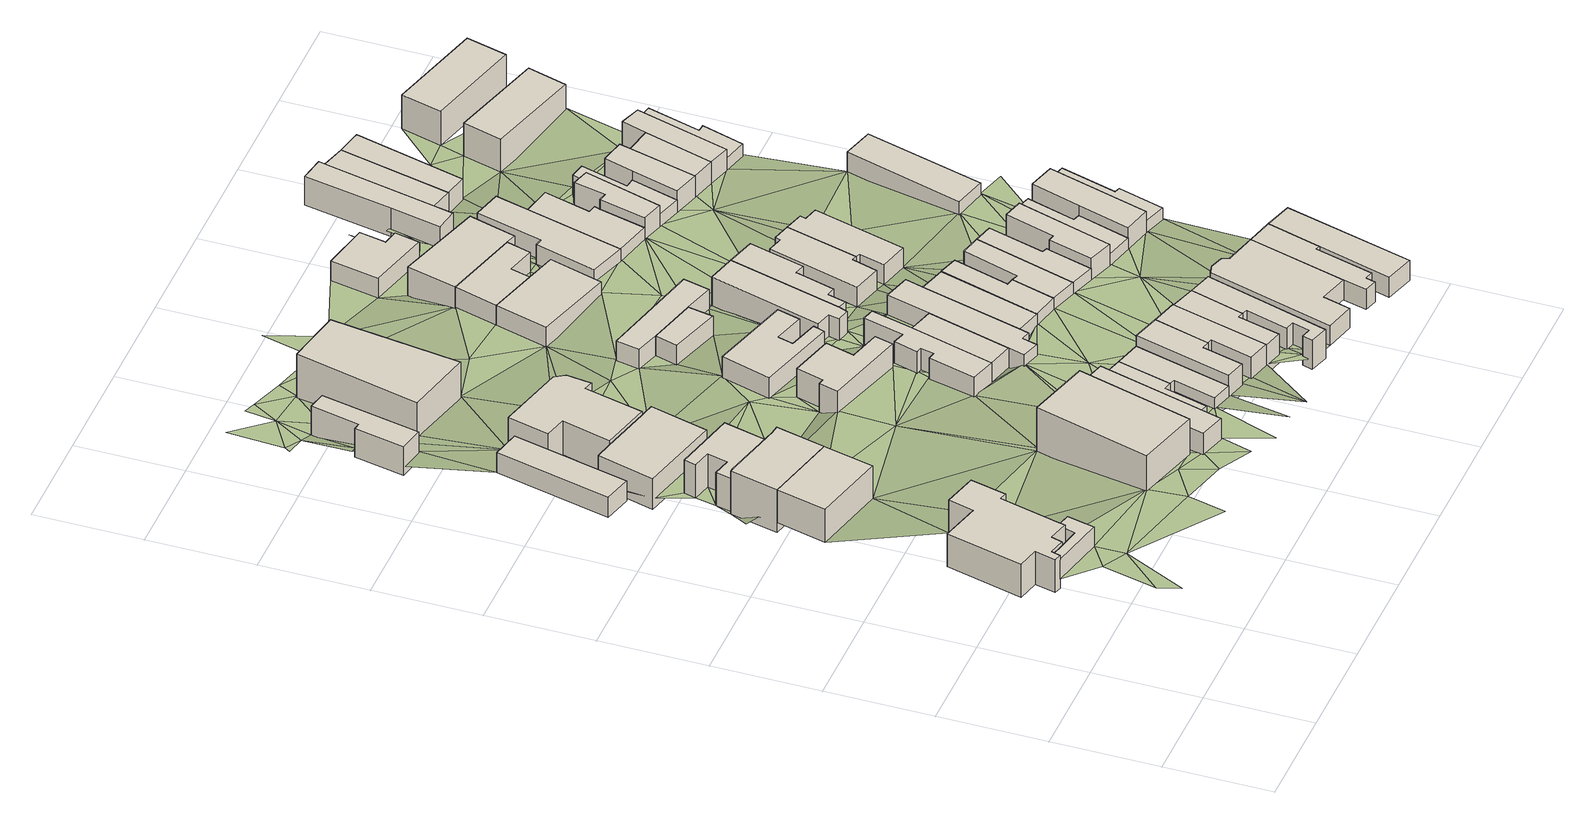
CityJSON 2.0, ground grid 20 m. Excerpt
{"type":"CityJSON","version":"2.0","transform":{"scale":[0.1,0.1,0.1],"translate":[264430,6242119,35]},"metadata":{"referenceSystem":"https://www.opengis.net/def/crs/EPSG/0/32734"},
"CityObjects":{
"building1":{"type":"Building","attributes":{"address":"Roodebloem Road Woodstock Cape Town","building":"retail","building:levels":"1","footprint":{"type":"Polygon"},"plus_code":"C2XVXQXP+XGW","ground_height":49.49,"building_height":4.1,"roof_height":53.59},"geometry":[{"type":"Solid","lod":"1","boundaries":[[[[0,1,2,3]],[[1,4,5,2]],[[4,6,7,5]],[[6,8,9,7]],[[8,10,11,9]],[[10,12,13,11]],[[12,14,15,13]],[[14,0,3,15]],[[3,2,5,7,9,11,13,15]],[[14,12,10,8,6,4,1,0]]]]}]},
"building2":{"type":"Building","attributes":{"address":"48 Balfour Street Woodstock 7925 Cape Town","building":"residential","building:levels":"2","beds":"12","footprint":{"type":"Polygon"},"plus_code":"C2XWX5XV+XVW","ground_height":47.47,"building_height":6.9,"roof_height":54.37},"geometry":[{"type":"Solid","lod":"1","boundaries":[[[[16,17,9,18,19,11]],[[17,20,7,21,18,9]],[[20,22,23,21,7]],[[22,24,2,25,23]],[[24,26,3,27,25,2]],[[26,28,29,27,3]],[[28,30,31,29]],[[30,32,33,31]],[[32,34,35,33]],[[34,36,37,35]],[[36,38,39,37]],[[38,40,41,39]],[[40,42,43,41]],[[42,44,45,43]],[[44,16,11,19,45]],[[19,18,21,23,25,27,29,31,33,35,37,39,41,43,45]],[[44,42,40,38,36,34,32,30,28,26,24,22,20,17,16]]]]}]},
"building3":{"type":"Building","attributes":{"address":"Roodebloem Road Woodstock Cape Town","building":"retail","building:levels":"2","footprint":{"type":"Polygon"},"plus_code":"C3X5XVX9+X3W","ground_height":45.38,"building_height":6.9,"roof_height":52.28},"geometry":[{"type":"Solid","lod":"1","boundaries":[[[[46,47,48,49]],[[47,50,51,48]],[[50,52,53,51]],[[52,46,49,53]],[[49,48,51,53]],[[52,50,47,46]]]]}]},
"building4":{"type":"Building","attributes":{"address":"74 Roodebloem Road Woodstock Cape Town","building":"restaurant","building:levels":"2","footprint":{"type":"Polygon"},"plus_code":"C3X8X3XJ+X9V","ground_height":45.38,"building_height":6.9,"roof_height":52.28},"geometry":[{"type":"Solid","lod":"1","boundaries":[[[[54,55,49,48]],[[55,56,57,49]],[[56,58,59,60,57]],[[58,61,62,63,60,59]],[[61,64,65,63,62]],[[64,54,48,65]],[[48,49,57,60,63,65]],[[64,61,58,56,55,54]]]]}]},
"building5":{"type":"Building","attributes":{"address":"Roodebloem Road Woodstock Cape Town","building":"office","building:levels":"2","footprint":{"type":"Polygon"},"plus_code":"C3XFXWX6+X9R","ground_height":43.3,"building_height":6.9,"roof_height":50.2},"geometry":[{"type":"Solid","lod":"1","boundaries":[[[[61,58,59,62]],[[58,66,67,59]],[[66,68,69,67]],[[68,70,71,69]],[[70,72,73,71]],[[72,74,75,73]],[[74,76,77,75]],[[76,61,62,77]],[[62,59,67,69,71,73,75,77]],[[76,74,72,70,68,66,58,61]]]]}]},
"building6":{"type":"Building","attributes":{"address":"59 Chamberlain Street Woodstock Cape Town","building":"house","building:levels":"1","footprint":{"type":"Polygon"},"plus_code":"C3X2X3XM+X2X","ground_height":41.25,"building_height":4.1,"roof_height":45.35},"geometry":[{"type":"Solid","lod":"1","boundaries":[[[[78,79,80,81]],[[79,82,83,80]],[[82,84,85,83]],[[84,78,81,85]],[[81,80,83,85]],[[84,82,79,78]]]]}]},
"building7":{"type":"Building","attributes":{"address":"70 Roodebloem Road Woodstock Cape Town","building":"restaurant","building:levels":"1","footprint":{"type":"Polygon"},"plus_code":"C3XCXXXJ+XJR","ground_height":43.3,"building_height":4.1,"roof_height":47.4},"geometry":[{"type":"Solid","lod":"1","boundaries":[[[[86,87,88,89]],[[87,90,91,88]],[[90,92,93,91]],[[92,94,95,93]],[[94,96,97,95]],[[96,86,89,97]],[[89,88,91,93,95,97]],[[96,94,92,90,87,86]]]]}]},
"building8":{"type":"Building","attributes":{"address":"105A Roodebloem Road Cape Town","building":"yes","building:levels":"2","footprint":{"type":"Polygon"},"plus_code":"C4XJX8X3+XWW","ground_height":49.05,"building_height":6.9,"roof_height":55.95},"geometry":[{"type":"Solid","lod":"1","boundaries":[[[[98,99,100,101]],[[99,102,103,100]],[[102,104,105,103]],[[104,98,101,105]],[[101,100,103,105]],[[104,102,99,98]]]]}]},
"building9":{"type":"Building","attributes":{"address":"66-68 Roodebloem Road Woodstock 7925 Cape Town","building":"retail","building:levels":"2","footprint":{"type":"Polygon"},"plus_code":"C3XJX5X3+X9R","ground_height":41.25,"building_height":6.9,"roof_height":48.15},"geometry":[{"type":"Solid","lod":"1","boundaries":[[[[87,86,89,106,107,88]],[[86,108,109,106,89]],[[108,110,111,109]],[[110,112,113,111]],[[112,114,115,113]],[[114,116,117,115]],[[116,118,119,117]],[[118,120,121,119]],[[120,87,88,107,121]],[[107,106,109,111,113,115,117,119,121]],[[120,118,116,114,112,110,108,86,87]]]]}]},
"building10":{"type":"Building","attributes":{"address":"66 Chamberlain Street Woodstock 7925 Cape Town","building":"house","building:levels":"1","footprint":{"type":"Polygon"},"plus_code":"C3X3XXX7+X4X","ground_height":39.33,"building_height":4.1,"roof_height":43.43},"geometry":[{"type":"Solid","lod":"1","boundaries":[[[[122,123,124,125,126,127]],[[123,128,129,125,124]],[[128,130,131,129]],[[130,132,133,131]],[[132,134,135,133]],[[134,122,127,126,135]],[[126,125,129,131,133,135]],[[134,132,130,128,123,122]]]]}]},
"building11":{"type":"Building","attributes":{"address":"54 Balfour Street Woodstock Cape Town","building":"house","building:levels":"1","footprint":{"type":"Polygon"},"plus_code":"C5X4X3XC+X4V","ground_height":49.05,"building_height":4.1,"roof_height":53.15},"geometry":[{"type":"Solid","lod":"1","boundaries":[[[[136,137,138,139,140,141]],[[137,142,143,139,138]],[[142,144,145,143]],[[144,146,147,145]],[[146,136,141,140,147]],[[140,139,143,145,147]],[[146,144,142,137,136]]]]}]},
"building12":{"type":"Building","attributes":{"address":"56 Balfour Street Woodstock Cape Town","building":"house","building:levels":"1","footprint":{"type":"Polygon"},"plus_code":"C5XCX5XG+XRR","ground_height":46.73,"building_height":4.1,"roof_height":50.83},"geometry":[{"type":"Solid","lod":"1","boundaries":[[[[137,136,141,138]],[[136,148,149,141]],[[148,150,151,149]],[[150,152,153,151]],[[152,154,155,153]],[[154,137,138,155]],[[138,141,149,151,153,155]],[[154,152,150,148,136,137]]]]}]},
"building13":{"type":"Building","attributes":{"address":"58 Balfour Street Woodstock Cape Town","building":"house","building:levels":"1","footprint":{"type":"Polygon"},"plus_code":"C5XMX7XW+XCR","ground_height":46.73,"building_height":4.1,"roof_height":50.83},"geometry":[{"type":"Solid","lod":"1","boundaries":[[[[154,152,153,155]],[[152,156,157,153]],[[156,158,159,157]],[[158,160,161,159]],[[160,162,163,161]],[[162,154,155,163]],[[155,153,157,159,161,163]],[[162,160,158,156,152,154]]]]}]},
"building14":{"type":"Building","attributes":{"address":"Roodebloem Mansions 58 Roodebloem Road Woodstock Cape Town","building":"apartments","building:levels":"2","footprint":{"type":"Polygon"},"plus_code":"C3XQXVXQ+XWV","ground_height":39.33,"building_height":6.9,"roof_height":46.23},"geometry":[{"type":"Solid","lod":"1","boundaries":[[[[164,165,166,167]],[[165,168,169,166]],[[168,170,171,169]],[[170,164,167,171]],[[167,166,169,171]],[[170,168,165,164]]]]}]},
"building15":{"type":"Building","attributes":{"address":"101 Roodebloem Road Woodstock Cape Town","building":"house","building:use":"office","building:levels":"1","footprint":{"type":"Polygon"},"plus_code":"C4XRX7XG+X2V","ground_height":44.88,"building_height":4.1,"roof_height":48.98},"geometry":[{"type":"Solid","lod":"1","boundaries":[[[[172,173,174,175]],[[173,176,177,174]],[[176,178,179,177]],[[178,180,181,179]],[[180,182,183,181]],[[182,184,185,183]],[[184,186,187,185]],[[186,172,175,187]],[[175,174,177,179,181,183,185,187]],[[186,184,182,180,178,176,173,172]]]]}]},
"building16":{"type":"Building","attributes":{"address":"60 Balfour Street Woodstock Cape Town","building":"house","building:levels":"1","footprint":{"type":"Polygon"},"plus_code":"C5XWX4XJ+X8W","ground_height":48.94,"building_height":4.1,"roof_height":53.04},"geometry":[{"type":"Solid","lod":"1","boundaries":[[[[162,160,161,188,189,163]],[[160,190,191,188,161]],[[190,192,193,191]],[[192,194,195,193]],[[194,196,197,195]],[[196,162,163,189,197]],[[189,188,191,193,195,197]],[[196,194,192,190,160,162]]]]}]},
"building17":{"type":"Building","attributes":{"address":"35 Balfour Street Woodstock 7925 Cape Town","building":"house","building:levels":"1","footprint":{"type":"Polygon"},"plus_code":"C5XCXHX6+XQR","ground_height":44.54,"building_height":4.1,"roof_height":48.64},"geometry":[{"type":"Solid","lod":"1","boundaries":[[[[198,199,200,201]],[[199,202,203,200]],[[202,204,205,203]],[[204,206,207,205]],[[206,208,209,207]],[[208,210,211,209]],[[210,212,213,211]],[[212,214,215,213]],[[214,216,217,215]],[[216,218,219,217]],[[218,198,201,219]],[[201,200,203,205,207,209,211,213,215,217,219]],[[218,216,214,212,210,208,206,204,202,199,198]]]]}]},
"building18":{"type":"Building","attributes":{"address":"97 Roodebloem Road 7925 Cape Town","building":"yes","building:levels":"1","footprint":{"type":"Polygon"},"plus_code":"C5X3XWXF+X8V","ground_height":42.97,"building_height":4.1,"roof_height":47.07},"geometry":[{"type":"Solid","lod":"1","boundaries":[[[[220,221,222,223]],[[221,224,225,222]],[[224,226,227,225]],[[226,228,229,227]],[[228,230,231,229]],[[230,232,233,231]],[[232,234,235,233]],[[234,220,223,235]],[[223,222,225,227,229,231,233,235]],[[234,232,230,228,226,224,221,220]]]]}]},
"building19":{"type":"Building","attributes":{"address":"62 Balfour Street Woodstock Cape Town","building":"house","building:levels":"1","footprint":{"type":"Polygon"},"plus_code":"C6X5X8XR+XPV","ground_height":48.94,"building_height":4.1,"roof_height":53.04},"geometry":[{"type":"Solid","lod":"1","boundaries":[[[[196,194,195,197]],[[194,236,237,195]],[[236,238,239,237]],[[238,240,241,242,239]],[[240,243,244,245,242,241]],[[243,196,197,245,244]],[[197,195,237,239,242,245]],[[243,240,238,236,194,196]]]]}]},
"building20":{"type":"Building","attributes":{"address":"37 Balfour Street Woodstock 7925 Cape Town","building":"house","building:levels":"1","footprint":{"type":"Polygon"},"plus_code":"C5XHXRXQ+X7V","ground_height":44.54,"building_height":4.1,"roof_height":48.64},"geometry":[{"type":"Solid","lod":"1","boundaries":[[[[246,247,248,201]],[[247,249,250,248]],[[249,251,200,250]],[[251,246,201,200]],[[201,248,250,200]],[[251,249,247,246]]]]}]},
"building21":{"type":"Building","attributes":{"address":"64 Balfour Street Woodstock Cape Town","building":"house","building:levels":"1","footprint":{"type":"Polygon"},"plus_code":"C6XCX3X8+XVX","ground_height":48.74,"building_height":4.1,"roof_height":52.84},"geometry":[{"type":"Solid","lod":"1","boundaries":[[[[243,240,241,244]],[[240,252,253,241]],[[252,254,255,253]],[[254,256,257,255]],[[256,258,259,257]],[[258,243,244,259]],[[244,241,253,255,257,259]],[[258,256,254,252,240,243]]]]}]},
"building22":{"type":"Building","attributes":{"building":"yes","building:levels":"1","footprint":{"type":"Polygon"},"plus_code":"C5X5XGX6+XWV","ground_height":40.83,"building_height":4.1,"roof_height":44.93},"geometry":[{"type":"Solid","lod":"1","boundaries":[[[[260,261,262,263]],[[261,264,265,262]],[[264,266,267,265]],[[266,260,263,267]],[[263,262,265,267]],[[266,264,261,260]]]]}]},
"building23":{"type":"Building","attributes":{"address":"66 Palmerston Road Woodstock Cape Town","building":"house","building:levels":"1","footprint":{"type":"Polygon"},"plus_code":"C6XGXRXV+XCX","ground_height":48.74,"building_height":4.1,"roof_height":52.84},"geometry":[{"type":"Solid","lod":"1","boundaries":[[[[258,256,257,259]],[[256,268,269,257]],[[268,270,271,269]],[[270,272,273,271]],[[272,274,275,273]],[[274,276,277,275]],[[276,278,279,277]],[[278,280,281,279]],[[280,282,283,281]],[[282,258,259,283]],[[259,257,269,271,273,275,277,279,281,283]],[[282,280,278,276,274,272,270,268,256,258]]]]}]},
"building24":{"type":"Building","attributes":{"address":"41 Balfour Street Woodstock 7925 Cape Town","building":"house","building:levels":"1","footprint":{"type":"Polygon"},"plus_code":"C5XRXWX3+X3W","ground_height":44.54,"building_height":4.1,"roof_height":48.64},"geometry":[{"type":"Solid","lod":"1","boundaries":[[[[249,247,248,250]],[[247,284,285,248]],[[284,286,287,285]],[[286,288,289,287]],[[288,290,291,289]],[[290,292,293,291]],[[292,294,295,293]],[[294,296,297,295]],[[296,298,299,297]],[[298,249,250,299]],[[250,248,285,287,289,291,293,295,297,299]],[[298,296,294,292,290,288,286,284,247,249]]]]}]},
"building25":{"type":"Building","attributes":{"building":"retail","building:levels":"1","footprint":{"type":"Polygon"},"plus_code":"C5X7X7XW+XWW","ground_height":40.83,"building_height":4.1,"roof_height":44.93},"geometry":[{"type":"Solid","lod":"1","boundaries":[[[[261,260,263,262]],[[260,300,301,263]],[[300,302,303,301]],[[302,304,305,303]],[[304,306,307,305]],[[306,261,262,307]],[[262,263,301,303,305,307]],[[306,304,302,300,260,261]]]]}]},
"building26":{"type":"Building","attributes":{"address":"43 Balfour Street Woodstock 7925 Cape Town","building":"house","building:levels":"1","footprint":{"type":"Polygon"},"plus_code":"C6X4XGXR+XHR","ground_height":44.54,"building_height":4.1,"roof_height":48.64},"geometry":[{"type":"Solid","lod":"1","boundaries":[[[[292,308,309,293]],[[308,310,311,309]],[[310,294,295,311]],[[294,292,293,295]],[[293,309,311,295]],[[294,310,308,292]]]]}]},
"building27":{"type":"Building","attributes":{"address":"Chamberlain Street Woodstock 7925 Cape Town","building":"semidetached_house","building:levels":"1","footprint":{"type":"Polygon"},"plus_code":"C5XQX6X4+XHW","ground_height":42.68,"building_height":4.1,"roof_height":46.78},"geometry":[{"type":"Solid","lod":"1","boundaries":[[[[312,313,314,315]],[[313,316,317,314]],[[316,318,319,317]],[[318,320,321,319]],[[320,322,323,321]],[[322,324,325,323]],[[324,312,315,325]],[[315,314,317,319,321,323,325]],[[324,322,320,318,316,313,312]]]]}]},
"building28":{"type":"Building","attributes":{"address":"68 Balfour Street Cape Town","building":"house","building:levels":"1","footprint":{"type":"Polygon"},"plus_code":"C7X2X7XM+X3W","ground_height":48.74,"building_height":4.1,"roof_height":52.84},"geometry":[{"type":"Solid","lod":"1","boundaries":[[[[326,327,328,329]],[[327,330,331,328]],[[330,332,333,331]],[[332,334,335,333]],[[334,336,337,335]],[[336,338,339,337]],[[338,340,341,339]],[[340,342,343,341]],[[342,326,329,343]],[[329,328,331,333,335,337,339,341,343]],[[342,340,338,336,334,332,330,327,326]]]]}]},
"building29":{"type":"Building","attributes":{"address":"45 Balfour Street Woodstock 7925 Cape Town","building":"house","building:levels":"1","footprint":{"type":"Polygon"},"plus_code":"C6X9XRX9+XXV","ground_height":44.58,"building_height":4.1,"roof_height":48.68},"geometry":[{"type":"Solid","lod":"1","boundaries":[[[[344,345,346,347,348,309]],[[345,349,350,347,346]],[[349,351,352,350]],[[351,353,354,352]],[[353,355,356,354]],[[355,344,309,348,356]],[[348,347,350,352,354,356]],[[355,353,351,349,345,344]]]]}]},
"building30":{"type":"Building","attributes":{"address":"Roodebloem Road Woodstock Cape Town","building":"house","building:use":"office","building:levels":"1","footprint":{"type":"Polygon"},"plus_code":"C5X8XGX8+XQX","ground_height":38.92,"building_height":4.1,"roof_height":43.02},"geometry":[{"type":"Solid","lod":"1","boundaries":[[[[357,358,359,360]],[[358,361,362,359]],[[361,363,364,362]],[[363,365,366,364]],[[365,357,360,366]],[[360,359,362,364,366]],[[365,363,361,358,357]]]]}]},
"building31":{"type":"Building","attributes":{"address":"Chamberlain Street Woodstock 7925 Cape Town","building":"semidetached_house","building:levels":"1","footprint":{"type":"Polygon"},"plus_code":"C6X3XXX9+XJR","ground_height":42.68,"building_height":4.1,"roof_height":46.78},"geometry":[{"type":"Solid","lod":"1","boundaries":[[[[312,324,325,315]],[[324,367,368,325]],[[367,369,370,368]],[[369,371,372,370]],[[371,373,374,372]],[[373,375,376,374]],[[375,377,378,376]],[[377,312,315,378]],[[315,325,368,370,372,374,376,378]],[[377,375,373,371,369,367,324,312]]]]}]},
"building32":{"type":"Building","attributes":{"address":"47 Balfour Street Woodstock 7925 Cape Town","building":"house","building:levels":"1","footprint":{"type":"Polygon"},"plus_code":"C6XPXCX8+XCR","ground_height":44.58,"building_height":4.1,"roof_height":48.68},"geometry":[{"type":"Solid","lod":"1","boundaries":[[[[345,379,380,347]],[[379,381,382,380]],[[381,383,384,382]],[[383,385,386,384]],[[385,349,350,386]],[[349,345,347,350]],[[347,380,382,384,386,350]],[[349,385,383,381,379,345]]]]}]},
"building33":{"type":"Building","attributes":{"address":"70 Balfour Street Woodstock Cape Town","building":"house","building:levels":"1","footprint":{"type":"Polygon"},"plus_code":"C7X8XHXJ+X9X","ground_height":48.74,"building_height":4.1,"roof_height":52.84},"geometry":[{"type":"Solid","lod":"1","boundaries":[[[[387,388,343,329]],[[388,389,390,343]],[[389,391,392,390]],[[391,393,394,392]],[[393,395,396,394]],[[395,397,398,396]],[[397,399,400,398]],[[399,401,402,400]],[[401,387,329,402]],[[329,343,390,392,394,396,398,400,402]],[[401,399,397,395,393,391,389,388,387]]]]}]},
"building34":{"type":"Building","attributes":{"address":"Roodebloem Road Woodstock Cape Town","building":"house","building:use":"commercial","building:levels":"1","footprint":{"type":"Polygon"},"plus_code":"C5XFX3X5+XWR","ground_height":38.92,"building_height":4.1,"roof_height":43.02},"geometry":[{"type":"Solid","lod":"1","boundaries":[[[[403,357,360,404]],[[357,365,366,360]],[[365,405,406,366]],[[405,407,408,406]],[[407,409,410,408]],[[409,403,404,410]],[[404,360,366,406,408,410]],[[409,407,405,365,357,403]]]]}]},
"building35":{"type":"Building","attributes":{"address":"Chamberlain Street Woodstock 7925 Cape Town","building":"semidetached_house","building:levels":"1","footprint":{"type":"Polygon"},"plus_code":"C6X9X7XJ+XHX","ground_height":42.68,"building_height":4.1,"roof_height":46.78},"geometry":[{"type":"Solid","lod":"1","boundaries":[[[[411,412,413,414]],[[412,415,416,413]],[[415,417,418,416]],[[417,419,420,418]],[[419,421,422,420]],[[421,423,424,422]],[[423,425,426,424]],[[425,411,414,426]],[[414,413,416,418,420,422,424,426]],[[425,423,421,419,417,415,412,411]]]]}]},
"building36":{"type":"Building","attributes":{"address":"49 Balfour Street Woodstock 7925 Cape Town","building":"house","building:levels":"1","footprint":{"type":"Polygon"},"plus_code":"C6XWX2X7+XJW","ground_height":44.58,"building_height":4.1,"roof_height":48.68},"geometry":[{"type":"Solid","lod":"1","boundaries":[[[[379,427,428,380]],[[427,429,430,428]],[[429,431,432,430]],[[431,433,434,432]],[[433,435,436,434]],[[435,381,382,436]],[[381,379,380,382]],[[380,428,430,432,434,436,382]],[[381,435,433,431,429,427,379]]]]}]},
"building37":{"type":"Building","attributes":{"address":"72 Balfour Street Woodstock Cape Town","building":"house","building:levels":"1","footprint":{"type":"Polygon"},"plus_code":"C7XHXJX2+XRV","ground_height":48.74,"building_height":4.1,"roof_height":52.84},"geometry":[{"type":"Solid","lod":"1","boundaries":[[[[401,399,400,402]],[[399,437,438,400]],[[437,439,440,441,438]],[[439,442,443,444,441,440]],[[442,401,402,444,443]],[[402,400,438,441,444]],[[442,439,437,399,401]]]]}]},
"building38":{"type":"Building","attributes":{"address":"Roodebloem Road Woodstock Cape Town","building":"house","building:use":"retail","building:levels":"1","footprint":{"type":"Polygon"},"plus_code":"C5XJX7XF+XQR","ground_height":38.92,"building_height":4.1,"roof_height":43.02},"geometry":[{"type":"Solid","lod":"1","boundaries":[[[[445,446,410,404]],[[446,447,448,410]],[[447,449,450,448]],[[449,451,452,450]],[[451,445,404,452]],[[404,410,448,450,452]],[[451,449,447,446,445]]]]}]},
"building39":{"type":"Building","attributes":{"address":"Roodebloem Road Woodstock Cape Town","building":"house","building:use":"commercial","building:levels":"1","footprint":{"type":"Polygon"},"plus_code":"C5XCXGX4+XCR","ground_height":36.98,"building_height":4.1,"roof_height":41.08},"geometry":[{"type":"Solid","lod":"1","boundaries":[[[[453,454,455,456]],[[454,457,458,455]],[[457,459,460,458]],[[459,461,462,460]],[[461,463,464,462]],[[463,453,456,464]],[[456,455,458,460,462,464]],[[463,461,459,457,454,453]]]]}]},
"building40":{"type":"Building","attributes":{"address":"51 Balfour Street Woodstock 7925 Cape Town","building":"house","building:levels":"1","footprint":{"type":"Polygon"},"plus_code":"C7X2XMXF+X5W","ground_height":46.67,"building_height":4.1,"roof_height":50.77},"geometry":[{"type":"Solid","lod":"1","boundaries":[[[[427,465,466,467,468,428]],[[465,469,470,471,467,466]],[[469,472,473,474,471,470]],[[472,475,476,474,473]],[[475,429,477,476]],[[429,427,428,468,477]],[[468,467,471,474,476,477]],[[429,475,472,469,465,427]]]]}]},
"building41":{"type":"Building","attributes":{"address":"Chamberlain Street Woodstock 7925 Cape Town","building":"semidetached_house","building:levels":"1","footprint":{"type":"Polygon"},"plus_code":"C6XMXMXM+X4W","ground_height":42.69,"building_height":4.1,"roof_height":46.79},"geometry":[{"type":"Solid","lod":"1","boundaries":[[[[411,425,426,414]],[[425,478,479,426]],[[478,480,481,479]],[[480,482,483,481]],[[482,484,485,483]],[[484,486,487,485]],[[486,488,489,487]],[[488,411,414,489]],[[414,426,479,481,483,485,487,489]],[[488,486,484,482,480,478,425,411]]]]}]},
"building42":{"type":"Building","attributes":{"address":"53 Balfour Street Woodstock 7925 Cape Town","building":"house","building:levels":"1","footprint":{"type":"Polygon"},"plus_code":"C7X9XPX9+X6W","ground_height":44.58,"building_height":4.1,"roof_height":48.68},"geometry":[{"type":"Solid","lod":"1","boundaries":[[[[465,490,491,466]],[[490,492,493,491]],[[492,494,495,493]],[[494,496,497,495]],[[496,498,499,497]],[[498,469,470,499]],[[469,465,466,470]],[[466,491,493,495,497,499,470]],[[469,498,496,494,492,490,465]]]]}]},
"building43":{"type":"Building","attributes":{"address":"62 Chamberlain Street Woodstock Cape Town","building":"house","building:levels":"1","footprint":{"type":"Polygon"},"plus_code":"C6X2X8XP+XHX","ground_height":38.92,"building_height":4.1,"roof_height":43.02},"geometry":[{"type":"Solid","lod":"1","boundaries":[[[[500,501,502,503]],[[501,504,505,502]],[[504,506,507,505]],[[506,508,509,507]],[[508,510,511,509]],[[510,512,513,511]],[[512,500,503,513]],[[503,502,505,507,509,511,513]],[[512,510,508,506,504,501,500]]]]}]},
"building44":{"type":"Building","attributes":{"address":"60 Chamberlain Street Woodstock Cape Town","building":"house","building:levels":"1","footprint":{"type":"Polygon"},"plus_code":"C6X9X9X4+XRW","ground_height":38.92,"building_height":4.1,"roof_height":43.02},"geometry":[{"type":"Solid","lod":"1","boundaries":[[[[514,515,516,517]],[[515,518,519,516]],[[518,520,521,519]],[[520,500,503,521]],[[500,512,513,503]],[[512,522,523,513]],[[522,514,517,523]],[[517,516,519,521,503,513,523]],[[522,512,500,520,518,515,514]]]]}]},
"building45":{"type":"Building","attributes":{"address":"55 Balfour Street Woodstock 7925 Cape Town","building":"house","building:levels":"1","footprint":{"type":"Polygon"},"plus_code":"C7XHX3XQ+XFW","ground_height":46.67,"building_height":4.1,"roof_height":50.77},"geometry":[{"type":"Solid","lod":"1","boundaries":[[[[490,524,525,526,527,491]],[[524,528,529,530,526,525]],[[528,531,532,533,530,529]],[[531,492,534,533,532]],[[492,490,491,527,534]],[[527,526,530,533,534]],[[492,531,528,524,490]]]]}]},
"building46":{"type":"Building","attributes":{"address":"58 Chamberlain Street Woodstock Cape Town","building":"house","building:levels":"1","footprint":{"type":"Polygon"},"plus_code":"C6XJX5X8+XXW","ground_height":40.85,"building_height":4.1,"roof_height":44.95},"geometry":[{"type":"Solid","lod":"1","boundaries":[[[[535,536,537,538,539,540]],[[536,541,542,538,537]],[[541,543,544,542]],[[543,545,523,546,544]],[[545,547,548,549,546,523]],[[547,535,540,539,549,548]],[[539,538,542,544,546,549]],[[547,545,543,541,536,535]]]]}]},
"building47":{"type":"Building","attributes":{"address":"57 Balfour Street Woodstock 7925 Cape Town","building":"house","building:levels":"1","footprint":{"type":"Polygon"},"plus_code":"C7XVXGXQ+XCW","ground_height":44.68,"building_height":4.1,"roof_height":48.78},"geometry":[{"type":"Solid","lod":"1","boundaries":[[[[550,551,552,529]],[[551,553,554,552]],[[553,555,556,554]],[[555,557,558,556]],[[557,559,560,558]],[[559,550,529,560]],[[529,552,554,556,558,560]],[[559,557,555,553,551,550]]]]}]},
"building48":{"type":"Building","attributes":{"address":"33 Salisbury Street Woodstock Cape Town","building":"house","building:levels":"1","footprint":{"type":"Polygon"},"plus_code":"C6X7X9X2+XWX","ground_height":36.98,"building_height":4.1,"roof_height":41.08},"geometry":[{"type":"Solid","lod":"1","boundaries":[[[[561,562,563,564]],[[562,565,566,563]],[[565,567,568,566]],[[567,569,570,568]],[[569,571,572,570]],[[571,573,574,572]],[[573,561,564,574]],[[564,563,566,568,570,572,574]],[[573,571,569,567,565,562,561]]]]}]},
"building49":{"type":"Building","attributes":{"address":"56 Chamberlain Street Woodstock Cape Town","building":"house","building:levels":"1","footprint":{"type":"Polygon"},"plus_code":"C6XVXQXR+X7W","ground_height":38.97,"building_height":4.1,"roof_height":43.07},"geometry":[{"type":"Solid","lod":"1","boundaries":[[[[575,576,577,578]],[[576,579,580,577]],[[579,581,582,580]],[[581,583,584,582]],[[583,535,540,584]],[[535,547,585,540]],[[547,575,578,585]],[[578,577,580,582,584,540,585]],[[547,535,583,581,579,576,575]]]]}]},
"building50":{"type":"Building","attributes":{"address":"30 Salisbury Street Woodstock Cape Town","building":"house","building:levels":"1","footprint":{"type":"Polygon"},"plus_code":"C6XFX4X4+XJV","ground_height":37.04,"building_height":4.1,"roof_height":41.14},"geometry":[{"type":"Solid","lod":"1","boundaries":[[[[586,587,570,572]],[[587,588,589,570]],[[588,590,591,589]],[[590,586,572,591]],[[572,570,589,591]],[[590,588,587,586]]]]}]},
"building51":{"type":"Building","attributes":{"address":"54 Chamberlain Street Woodstock Cape Town","building":"house","building:levels":"1","footprint":{"type":"Polygon"},"plus_code":"C7X3XFX9+X5V","ground_height":40.85,"building_height":4.1,"roof_height":44.95},"geometry":[{"type":"Solid","lod":"1","boundaries":[[[[592,593,594,595]],[[593,596,597,594]],[[596,598,599,597]],[[598,576,577,600,599]],[[576,575,578,601,600,577]],[[575,592,595,601,578]],[[595,594,597,599,600,601]],[[575,576,598,596,593,592]]]]}]},
"building52":{"type":"Building","attributes":{"address":"45 Chamberlain Street Woodstock 7925 Cape Town","building":"semidetached_house","building:levels":"1","footprint":{"type":"Polygon"},"plus_code":"C7XPXQX2+X4X","ground_height":42.8,"building_height":4.1,"roof_height":46.9},"geometry":[{"type":"Solid","lod":"1","boundaries":[[[[602,603,604,605]],[[603,606,607,604]],[[606,608,609,607]],[[608,602,605,609]],[[605,604,607,609]],[[608,606,603,602]]]]}]},
"building53":{"type":"Building","attributes":{"address":"29 Salisbury Street Woodstock Cape Town","building":"house","building:levels":"1","footprint":{"type":"Polygon"},"plus_code":"C6XMXHXH+X6W","ground_height":37.04,"building_height":4.1,"roof_height":41.14},"geometry":[{"type":"Solid","lod":"1","boundaries":[[[[590,588,589,591]],[[588,610,611,589]],[[610,612,613,611]],[[612,590,591,613]],[[591,589,611,613]],[[612,610,588,590]]]]}]},
"building54":{"type":"Building","attributes":{"address":"52 Chamberlain Street Woodstock Cape Town","building":"house","building:levels":"1","footprint":{"type":"Polygon"},"plus_code":"C7X8XGXJ+XCV","ground_height":40.85,"building_height":4.1,"roof_height":44.95},"geometry":[{"type":"Solid","lod":"1","boundaries":[[[[614,593,594,615]],[[593,592,595,594]],[[592,616,617,595]],[[616,614,615,617]],[[615,594,595,617]],[[616,592,593,614]]]]}]},
"building55":{"type":"Building","attributes":{"address":"50 Chamberlain Street Woodstock Cape Town","building":"house","building:levels":"1","footprint":{"type":"Polygon"},"plus_code":"C7XHX3X6+XPV","ground_height":40.85,"building_height":4.1,"roof_height":44.95},"geometry":[{"type":"Solid","lod":"1","boundaries":[[[[618,619,620,621,622,623]],[[619,624,625,621,620]],[[624,614,615,625]],[[614,616,617,615]],[[616,618,623,622,617]],[[622,621,625,615,617]],[[616,614,624,619,618]]]]}]},
"building56":{"type":"Building","attributes":{"address":"48 Chamberlain Street Woodstock Cape Town","building":"house","building:levels":"1","footprint":{"type":"Polygon"},"plus_code":"C7XRX7XM+XRV","ground_height":39.05,"building_height":4.1,"roof_height":43.15},"geometry":[{"type":"Solid","lod":"1","boundaries":[[[[626,627,628,629]],[[627,630,631,628]],[[630,619,620,631]],[[619,618,623,620]],[[618,632,633,623]],[[632,626,629,633]],[[629,628,631,620,623,633]],[[632,618,619,630,627,626]]]]}]},
"building57":{"type":"Building","attributes":{"building":"terrace","building:levels":"2","building:units":"3","footprint":{"type":"Polygon"},"plus_code":"C7XHXXXM+XWX","ground_height":37.04,"building_height":6.9,"roof_height":43.94},"geometry":[{"type":"Solid","lod":"1","boundaries":[[[[634,635,636,637]],[[635,638,639,636]],[[638,640,641,639]],[[640,634,637,641]],[[637,636,639,641]],[[640,638,635,634]]]]}]},
"building58":{"type":"Building","attributes":{"building":"terrace","building:levels":"2","building:units":"3","footprint":{"type":"Polygon"},"plus_code":"C7XQXMX5+X5W","ground_height":37.16,"building_height":6.9,"roof_height":44.06},"geometry":[{"type":"Solid","lod":"1","boundaries":[[[[642,643,644,645]],[[643,646,647,644]],[[646,648,649,647]],[[648,642,645,649]],[[645,644,647,649]],[[648,646,643,642]]]]}]},
"terrain1":{"type":"TINRelief","geometry":[{"type":"CompositeSurface","lod":"1","boundaries":[[[650,651,652]],[[653,652,651]],[[653,12,10]],[[654,6,4]],[[12,653,651]],[[1,654,4]],[[34,38,36]],[[14,30,0]],[[28,0,30]],[[655,12,651]],[[14,12,655]],[[52,50,34]],[[651,656,657]],[[14,655,30]],[[657,655,651]],[[32,52,34]],[[47,64,658]],[[64,659,658]],[[76,64,61]],[[32,30,98]],[[30,655,98]],[[68,660,70]],[[72,70,76]],[[655,657,661]],[[74,72,76]],[[52,32,98]],[[662,663,660]],[[661,657,664]],[[665,660,68]],[[661,666,655]],[[662,667,663]],[[661,664,668]],[[46,52,669]],[[663,667,84]],[[670,662,671]],[[661,668,666]],[[662,670,667]],[[672,668,664]],[[665,68,66]],[[56,66,58]],[[669,52,98]],[[673,670,671]],[[667,670,673]],[[674,78,675]],[[84,676,78]],[[668,672,677]],[[678,56,46]],[[667,676,84]],[[676,675,78]],[[666,668,679]],[[669,98,680]],[[98,104,680]],[[46,669,678]],[[681,675,676]],[[682,66,56]],[[683,684,685]],[[676,686,681]],[[687,677,688]],[[689,677,690]],[[682,665,66]],[[691,692,683]],[[685,693,130]],[[679,104,666]],[[683,685,130]],[[678,186,56]],[[681,128,675]],[[687,690,677]],[[665,682,96]],[[694,96,110]],[[695,669,680]],[[56,186,682]],[[128,681,686]],[[691,683,696]],[[691,696,697]],[[680,104,695]],[[694,110,108]],[[686,676,698]],[[683,130,696]],[[687,699,700]],[[690,687,701]],[[130,128,696]],[[114,698,676]],[[701,702,690]],[[703,128,686]],[[701,687,704]],[[96,705,110]],[[706,707,700]],[[708,678,669]],[[186,184,182]],[[682,709,96]],[[679,710,104]],[[711,712,696]],[[703,696,128]],[[713,682,186]],[[714,669,695]],[[182,713,186]],[[707,706,715]],[[112,110,705]],[[696,703,711]],[[679,137,710]],[[695,104,710]],[[716,669,714]],[[715,706,717]],[[709,682,713]],[[96,709,718]],[[96,718,705]],[[669,716,708]],[[180,713,182]],[[719,711,703]],[[137,154,720]],[[715,721,707]],[[722,114,112]],[[710,246,695]],[[707,721,723]],[[710,137,720]],[[715,724,721]],[[698,114,722]],[[714,725,716]],[[154,162,720]],[[710,247,246]],[[705,722,112]],[[716,725,726]],[[713,180,226]],[[719,703,170]],[[180,727,728]],[[716,729,708]],[[717,730,731]],[[720,732,710]],[[731,733,717]],[[709,734,718]],[[735,705,718]],[[729,728,708]],[[720,162,196]],[[736,170,698]],[[737,733,731]],[[728,729,738]],[[226,180,728]],[[737,731,739]],[[736,698,722]],[[170,740,719]],[[734,741,718]],[[735,722,705]],[[742,732,743]],[[744,737,739]],[[709,266,734]],[[232,230,228]],[[745,732,720]],[[746,733,737]],[[204,728,738]],[[733,746,747]],[[226,728,204]],[[732,745,743]],[[748,746,737]],[[228,234,232]],[[196,749,720]],[[709,220,266]],[[750,228,226]],[[745,292,743]],[[226,204,751]],[[751,750,226]],[[228,750,234]],[[170,752,740]],[[249,202,251]],[[753,336,754]],[[749,745,720]],[[750,220,234]],[[751,755,750]],[[751,204,756]],[[756,204,202]],[[736,722,757]],[[736,403,170]],[[758,740,752]],[[196,243,759]],[[202,249,298]],[[722,735,760]],[[298,756,202]],[[170,403,752]],[[759,749,196]],[[761,756,762]],[[313,220,750]],[[403,736,757]],[[754,336,334]],[[762,756,298]],[[266,220,300]],[[300,260,266]],[[243,258,763]],[[419,762,298]],[[302,764,735]],[[760,735,764]],[[765,762,766]],[[300,220,313]],[[419,766,762]],[[419,298,296]],[[759,243,763]],[[754,763,258]],[[754,334,332]],[[752,403,454]],[[294,355,296]],[[766,419,767]],[[302,300,313]],[[419,296,421]],[[763,754,332]],[[349,353,351]],[[767,768,766]],[[453,752,454]],[[296,355,480]],[[302,313,312]],[[332,330,763]],[[763,769,759]],[[421,296,480]],[[383,349,385]],[[454,403,451]],[[767,419,417]],[[383,353,349]],[[770,771,772]],[[326,330,327]],[[769,763,773]],[[353,482,355]],[[421,480,478]],[[480,355,482]],[[774,760,764]],[[775,363,760]],[[423,421,425]],[[478,425,421]],[[405,365,407]],[[775,760,774]],[[365,363,407]],[[482,353,383]],[[302,776,764]],[[767,417,377]],[[454,451,457]],[[777,763,330]],[[776,302,312]],[[778,773,763]],[[363,775,508]],[[429,475,431]],[[777,330,326]],[[482,383,381]],[[412,377,417]],[[407,363,508]],[[417,415,412]],[[472,433,431]],[[764,776,774]],[[776,312,377]],[[472,431,475]],[[763,777,778]],[[407,508,409]],[[411,377,412]],[[435,433,472]],[[451,779,457]],[[508,780,409]],[[508,506,780]],[[781,326,401]],[[482,381,782]],[[777,326,781]],[[463,461,783]],[[457,784,459]],[[459,783,461]],[[435,782,381]],[[498,435,472]],[[504,780,506]],[[482,785,484]],[[776,377,786]],[[787,784,457]],[[411,788,377]],[[784,789,459]],[[498,472,469]],[[457,779,790]],[[463,783,789]],[[482,782,785]],[[790,787,457]],[[459,789,783]],[[780,504,779]],[[484,488,486]],[[498,782,435]],[[789,784,791]],[[494,492,496]],[[788,786,377]],[[788,411,488]],[[792,790,779]],[[787,790,793]],[[779,504,792]],[[788,488,484]],[[794,496,492]],[[787,793,795]],[[796,792,504]],[[797,498,496]],[[543,541,798]],[[782,498,797]],[[536,799,798]],[[796,500,800]],[[786,788,801]],[[536,798,541]],[[797,496,794]],[[603,484,785]],[[792,802,803]],[[800,799,536]],[[796,802,792]],[[782,603,785]],[[788,484,603]],[[801,788,804]],[[583,800,536]],[[802,796,805]],[[797,794,806]],[[583,536,535]],[[804,788,807]],[[800,635,796]],[[808,800,583]],[[576,598,579]],[[635,805,796]],[[579,598,581]],[[788,809,807]],[[583,581,808]],[[788,603,809]],[[808,635,800]],[[598,596,581]],[[624,808,581]],[[809,603,810]],[[805,635,634]],[[811,612,805]],[[624,581,596]],[[593,614,596]],[[811,805,634]],[[624,635,808]],[[596,614,624]],[[643,811,634]],[[643,642,811]],[[812,635,624]],[[812,624,619]],[[813,643,634]]]}]}
},
"vertices":[
[133,306,145],[130,291,145],[130,291,186],[133,306,186],[124,272,145],[124,272,186],[85,280,145],[85,280,186],[54,287,145],[54,287,186],[49,270,145],[49,270,186],[151,247,145],[151,247,186],[163,299,145],[163,299,186],
[49,270,125],[54,287,125],[54,287,194],[49,270,194],[85,280,125],[85,280,194],[91,301,125],[91,301,194],[130,291,125],[130,291,194],[133,306,125],[133,306,194],[161,416,125],[161,416,194],[175,413,125],[175,413,194],[191,480,125],[191,480,194],[127,496,125],[127,496,194],[115,448,125],[115,448,194],[40,467,125],[40,467,194],[4,323,125],[4,323,194],[45,313,125],[45,313,194],[35,274,125],[35,274,194],
[219,750,104],[81,783,104],[81,783,173],[219,750,173],[58,689,104],[58,689,173],[197,656,104],[197,656,173],
[81,783,83],[219,750,83],[241,842,83],[241,842,173],[225,844,83],[225,844,152],[225,844,173],[108,872,83],[108,872,152],[108,872,173],[102,873,83],[102,873,173],
[248,937,83],[248,937,152],[129,965,83],[129,965,152],[123,942,83],[123,942,152],[158,934,83],[158,934,152],[149,896,83],[149,896,152],[116,904,83],[116,904,152],
[100,1286,62],[49,1070,62],[49,1070,104],[100,1286,104],[102,1057,62],[102,1057,104],[153,1274,62],[153,1274,104],
[255,1085,60],[161,1108,60],[161,1108,124],[255,1085,124],[126,1116,60],[126,1116,124],[97,1009,60],[97,1009,124],[253,970,60],[253,970,124],[282,1079,60],[282,1079,124],
[394,438,119],[333,221,119],[333,221,210],[394,438,210],[452,188,119],[452,188,210],[513,405,119],[513,405,210],
[255,1085,131],[161,1108,131],[282,1196,60],[282,1196,131],[299,1191,60],[299,1191,131],[305,1238,60],[305,1238,131],[293,1257,60],[293,1257,131],[164,1289,60],[164,1289,131],[144,1211,60],[144,1211,131],[186,1201,60],[186,1201,131],
[86,1446,24],[133,1436,24],[133,1436,65],[133,1436,84],[86,1446,84],[86,1446,65],[171,1621,24],[171,1621,84],[137,1628,24],[137,1628,84],[118,1537,24],[118,1537,84],[105,1539,24],[105,1539,84],
[522,207,117],[572,390,117],[572,390,158],[572,390,181],[522,207,181],[522,207,158],[524,403,117],[524,403,181],[458,167,117],[458,167,181],[507,153,117],[507,153,181],
[558,197,117],[558,197,158],[580,278,117],[580,278,158],[595,275,117],[595,275,158],[622,376,117],[622,376,158],
[605,272,117],[605,272,158],[583,192,117],[583,192,158],[622,181,117],[622,181,158],[671,363,117],[671,363,158],
[228,1687,21],[172,1453,21],[172,1453,112],[228,1687,112],[301,1423,21],[301,1423,112],[335,1666,21],[335,1666,112],
[407,795,80],[560,753,80],[560,753,140],[407,795,140],[569,788,80],[569,788,140],[509,804,80],[509,804,140],[524,858,80],[524,858,140],[442,880,80],[442,880,140],[428,829,80],[428,829,140],[417,831,80],[417,831,140],
[622,181,180],[671,363,180],[659,171,117],[659,171,180],[679,247,117],[679,247,180],[694,244,117],[694,244,180],[723,348,117],[723,348,180],
[573,583,77],[617,740,77],[617,740,136],[573,583,136],[637,818,77],[637,818,136],[614,824,77],[614,824,136],[594,748,77],[594,748,136],[571,755,77],[571,755,136],[558,709,77],[558,709,136],[569,707,77],[569,707,136],[563,682,77],[563,682,136],[550,685,77],[550,685,136],[525,596,77],[525,596,136],
[605,973,77],[453,1016,77],[453,1016,121],[605,973,121],[426,923,77],[426,923,121],[576,880,77],[576,880,121],[583,902,77],[583,902,121],[527,918,77],[527,918,121],[535,947,77],[535,947,121],[593,930,77],[593,930,121],
[703,242,117],[703,242,180],[681,163,117],[681,163,180],[723,152,117],[723,152,178],[723,152,180],[772,335,117],[772,335,178],[772,335,180],
[573,583,95],[620,570,95],[620,570,136],[664,727,95],[664,727,136],[617,740,95],
[759,142,117],[759,142,178],[780,221,117],[780,221,178],[791,218,117],[791,218,178],[821,320,117],[821,320,178],
[587,1125,58],[495,1149,58],[495,1149,99],[587,1125,99],[482,1107,58],[482,1107,99],[578,1078,58],[578,1078,99],
[801,215,117],[801,215,178],[778,136,117],[778,136,178],[795,131,117],[795,131,178],[786,99,117],[786,99,178],[768,104,117],[768,104,178],[762,85,117],[762,85,178],[797,74,117],[797,74,178],[866,307,117],[866,307,178],
[611,539,95],[611,539,136],[645,529,95],[645,529,136],[653,557,95],[653,557,136],[670,553,95],[670,553,136],[675,570,95],[675,570,136],[727,761,95],[727,761,136],[737,795,95],[737,795,136],[686,809,95],[686,809,136],
[644,1109,58],[644,1109,99],[656,1158,58],[656,1158,99],[460,1206,58],[460,1206,99],[451,1162,58],[451,1162,99],
[723,557,95],[723,557,136],[777,747,95],[777,747,136],
[708,1094,58],[655,1108,58],[655,1108,118],[708,1094,118],[595,898,58],[595,898,118],[624,890,58],[624,890,118],[619,870,58],[619,870,118],[643,864,58],[643,864,118],[650,881,58],[650,881,118],
[985,275,137],[925,290,137],[925,290,178],[985,275,178],[919,303,137],[919,303,178],[894,311,137],[894,311,178],[877,307,137],[877,307,178],[809,70,137],[809,70,178],[865,56,137],[865,56,178],[879,107,137],[879,107,178],[934,92,137],[934,92,178],
[723,557,96],[772,546,96],[772,546,136],[772,546,137],[723,557,137],[796,628,96],[796,628,137],[782,631,96],[782,631,137],[813,736,96],[813,736,137],[777,747,96],[777,747,137],
[505,1435,39],[477,1336,39],[477,1336,80],[505,1435,80],[625,1293,39],[625,1293,80],[654,1393,39],[654,1393,80],[597,1409,39],[597,1409,80],
[667,876,58],[667,876,118],[676,910,58],[676,910,118],[693,906,58],[693,906,118],[714,980,58],[714,980,118],[734,975,58],[734,975,118],[762,1079,58],[762,1079,118],
[823,530,96],[823,530,137],[879,721,96],[879,721,137],[841,730,96],[841,730,137],[808,624,96],[808,624,137],
[985,275,136],[934,92,136],[922,48,136],[922,48,178],[947,41,136],[947,41,178],[952,59,136],[952,59,178],[968,55,136],[968,55,178],[998,164,136],[998,164,178],[1006,161,136],[1006,161,178],[1035,262,136],[1035,262,178],
[528,1516,39],[528,1516,80],[607,1446,39],[607,1446,80],[660,1431,39],[660,1431,80],[673,1477,39],[673,1477,80],
[825,1037,77],[791,1046,77],[791,1046,118],[825,1037,118],[788,1036,77],[788,1036,118],[759,1044,77],[759,1044,118],[711,871,77],[711,871,118],[765,857,77],[765,857,118],[779,904,77],[779,904,118],[789,902,77],[789,902,118],
[869,515,96],[869,515,137],[893,598,96],[893,598,137],[895,603,96],[895,603,137],[885,607,96],[885,607,137],[915,712,96],[915,712,137],
[967,23,136],[967,23,178],[1022,7,136],[1022,7,177],[1022,7,178],[1087,247,136],[1087,247,177],[1087,247,178],
[528,1516,20],[673,1477,20],[693,1471,20],[693,1471,80],[718,1559,20],[718,1559,80],[553,1609,20],[553,1609,80],
[547,1743,20],[529,1653,20],[529,1653,61],[547,1743,61],[646,1623,20],[646,1623,61],[656,1669,20],[656,1669,61],[627,1675,20],[627,1675,61],[637,1725,20],[637,1725,61],
[916,499,96],[916,499,137],[916,499,158],[869,515,158],[970,679,96],[970,679,137],[970,679,158],[933,689,96],[933,689,137],[933,689,158],[905,595,96],[905,595,158],[893,598,158],
[796,898,77],[796,898,118],[784,850,77],[784,850,118],[838,836,77],[838,836,118],[885,1009,77],[885,1009,118],[858,1016,77],[858,1016,118],[861,1027,77],[861,1027,118],
[968,486,96],[968,486,137],[998,584,96],[998,584,137],[985,588,96],[985,588,137],[1012,679,96],[1012,679,137],[973,691,96],[973,691,137],
[768,1475,39],[784,1537,39],[784,1537,80],[768,1475,80],[730,1551,39],[730,1551,80],[697,1426,39],[697,1426,80],[683,1429,39],[683,1429,80],[652,1315,39],[652,1315,80],[720,1293,39],[720,1293,80],
[810,1363,39],[814,1374,39],[814,1374,80],[810,1363,80],[798,1377,39],[798,1377,80],[822,1464,39],[822,1464,80],[788,1276,39],[788,1276,80],
[1021,473,96],[1021,473,137],[1021,473,158],[968,486,158],[1076,663,96],[1076,663,138],[1076,663,158],[1026,677,96],[1026,677,138],[1026,677,158],[998,584,158],
[872,1410,40],[839,1419,40],[839,1419,81],[839,1419,100],[872,1410,100],[872,1410,81],[826,1359,40],[826,1359,100],[810,1363,40],[810,1363,100],[788,1276,40],[788,1276,100],[829,1264,40],[829,1264,80],[829,1264,100],
[1076,663,97],[1021,473,97],[1021,473,138],[1064,460,97],[1064,460,138],[1089,546,97],[1089,546,138],[1078,549,97],[1078,549,138],[1108,654,97],[1108,654,138],
[748,1863,1],[717,1699,1],[717,1699,61],[748,1863,61],[696,1604,1],[696,1604,61],[739,1597,1],[739,1597,61],[747,1633,1],[747,1633,61],[792,1843,1],[792,1843,61],[795,1855,1],[795,1855,61],
[876,1250,40],[902,1339,40],[902,1339,81],[876,1250,81],[884,1342,40],[884,1342,81],[909,1431,40],[909,1431,81],[880,1437,40],[880,1437,81],[829,1264,81],
[792,1843,2],[747,1633,2],[789,1623,2],[789,1623,61],[837,1831,2],[837,1831,61],
[925,1236,40],[958,1363,40],[958,1363,100],[925,1236,100],[963,1384,40],[963,1384,100],[918,1394,40],[918,1394,100],[902,1339,100],[876,1250,100],
[1108,997,78],[1050,1013,78],[1050,1013,119],[1108,997,119],[986,791,78],[986,791,119],[1047,776,78],[1047,776,119],
[832,1614,2],[832,1614,61],[885,1821,2],[885,1821,61],
[1008,1354,40],[1008,1354,100],[970,1224,40],[970,1224,100],
[1011,1212,40],[1061,1388,40],[1061,1388,81],[1061,1388,100],[1011,1212,100],[1011,1212,81],[1022,1401,40],[1022,1401,100],
[1081,1280,40],[1067,1281,40],[1067,1281,81],[1081,1280,81],[1095,1381,40],[1095,1381,81],[1057,1200,40],[1057,1200,81],
[941,1652,20],[921,1579,20],[921,1579,89],[941,1652,89],[1098,1529,20],[1098,1529,89],[1119,1602,20],[1119,1602,89],
[976,1774,20],[955,1698,20],[955,1698,91],[976,1774,91],[1138,1649,20],[1138,1649,91],[1158,1725,20],[1158,1725,91],
[94,71,145],[152,190,145],[80,112,145],[105,215,145],[91,301,145],[333,221,140],[321,78,140],[339,150,140],[85,817,104],[85,839,83],[97,1009,83],[402,190,140],[126,1116,62],[102,1057,83],[427,127,140],[253,970,83],[452,188,140],[144,1211,62],[458,167,140],[402,690,99],[152,1195,62],[161,1108,62],[489,93,140],[186,1201,62],[86,1446,43],[133,1436,43],[164,1289,62],[507,153,140],[407,795,99],[524,403,119],[402,440,119],[152,1445,43],[402,950,80],[117,1638,24],[95,1540,43],[105,1539,43],[172,1453,43],[583,192,139],[540,67,139],[522,207,140],[558,197,139],[88,1656,24],[82,1646,24],[118,1537,43],[255,1085,62],[525,596,99],[152,1695,24],[95,1763,24],[301,1423,40],[577,57,159],[622,181,139],[595,275,139],[580,278,139],[228,1687,24],[605,272,139],[402,1195,60],[625,44,159],[659,171,139],[560,753,95],[453,1016,80],[611,539,117],[182,1745,24],[160,1753,24],[426,923,80],[550,685,95],[681,163,139],[558,709,95],[723,152,139],[451,1162,60],[244,1724,24],[651,440,117],[694,244,139],[477,1336,40],[679,247,139],[703,242,139],[563,682,95],[569,707,95],[509,804,99],[569,788,95],[571,755,95],[762,85,139],[768,104,139],[645,529,117],[759,142,139],[482,1107,60],[460,1206,60],[402,1445,40],[778,136,137],[594,748,95],[786,99,137],[341,1700,21],[495,1149,60],[653,557,117],[670,553,117],[795,131,137],[723,557,117],[791,218,137],[780,221,137],[801,215,137],[772,546,117],[595,898,77],[619,870,77],[402,1695,21],[797,74,137],[866,307,137],[624,890,77],[643,864,77],[505,1435,40],[366,1798,21],[823,530,117],[625,1293,58],[650,881,77],[667,876,77],[900,440,117],[651,1195,58],[676,910,77],[693,906,77],[734,975,77],[714,980,77],[869,515,117],[968,55,157],[1006,161,137],[998,164,137],[916,499,117],[720,1293,58],[652,1315,58],[788,1276,59],[1021,473,117],[968,486,117],[718,1559,39],[693,1471,39],[1064,460,116],[986,791,96],[651,1695,20],[660,1650,20],[900,950,77],[829,1264,59],[695,1640,20],[900,1195,58],[666,1719,20],[696,1604,20],[674,1757,20],[739,1597,20],[717,1699,20],[1026,677,97],[706,1702,20],[784,1537,40],[1047,776,97],[814,1374,40],[798,1377,40],[822,1464,40],[876,1250,59],[789,1623,20],[747,1633,20],[925,1236,59],[832,1614,20],[1102,760,97],[970,1224,59],[900,1445,40],[1011,1212,59],[1057,1200,59],[900,1695,20],[1098,1529,40],[1119,1602,22]
]}
